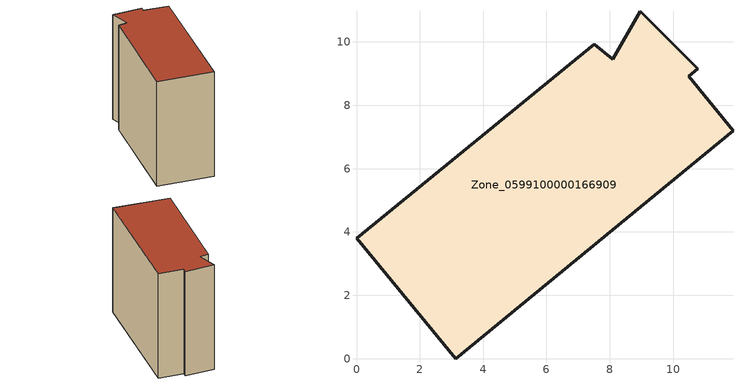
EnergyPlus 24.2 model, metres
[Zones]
Zone_0599100000166909
 floor ground (C_G): 10.5,8.92 11.89,7.2 3.13,0 0,3.81 7.5,9.93 8.1,9.46 8.96,10.96 10.77,9.15 z0
 wall outside (C_F): 3.13,0 11.89,7.2 10.5,8.92 10.77,9.15 8.96,10.96 8.1,9.46 7.5,9.93 0,3.81 3.13,0 z0:9.81
 roof outside (C_R): 11.89,7.2 10.5,8.92 10.77,9.15 8.96,10.96 8.1,9.46 7.5,9.93 0,3.81 3.13,0 z9.81
[BUILDING]
Pand.0599100000166909: North Axis=0; Terrain=City; Loads Convergence Tolerance Value=0.04; Temperature Convergence Tolerance Value=0.4; Solar Distribution=FullExterior; Maximum Number of Warmup Days=25; Minimum Number of Warmup Days=1
[Site:Location]
Rotterdam.The.Hague.AP_ZH_NLD Design_Conditions: Latitude=51.96; Longitude=4.45; Time Zone=1; Elevation=-4.5
[SITE:GROUNDTEMPERATURE:BUILDINGSURFACE]
18, 18, 18, 18, 18, 18, 18, 18, 18, 18, 18, 18
[MATERIAL] Thermal Absorptance=0.9; Solar Absorptance=0.7; Visible Absorptance=0.7
Name | Roughness | Thickness | Conductivity | Density | Specific Heat
G.TI.1946 | MediumSmooth | 0.15 | 1 | 540 | 1210
F.TI.1946 | Rough | 0.3 | 0.857143 | 1920 | 840
R.TI.1946 | MediumRough | 0.2 | 0.1 | 1500 | 1000
[CONSTRUCTION]
C_G: G.TI.1946
C_F: F.TI.1946
C_R: R.TI.1946
[ZONE]
Zone_0599100000166909: Type=1; Multiplier=1; Ceiling Height=Autocalculate; Volume=Autocalculate; Floor Area=autocalculate; Part of Total Floor Area=Yes
[ZONEINFILTRATION:DESIGNFLOWRATE]
Infil_Zone_0599100000166909: Zone or ZoneList or Space or SpaceList=Zone_0599100000166909; Schedule=AlwaysOn; Design Flow Rate Calculation Method=Flow/Area; Flow Rate per Floor Area=0.003; Constant Term Coefficient=1; Temperature Term Coefficient=0; Velocity Term Coefficient=0; Velocity Squared Term Coefficient=0
[HVACTEMPLATE:ZONE:IDEALLOADSAIRSYSTEM]
Zone_0599100000166909: Maximum Heating Supply Air Temperature=50; Minimum Cooling Supply Air Temperature=13; Maximum Heating Supply Air Humidity Ratio=0.0156; Minimum Cooling Supply Air Humidity Ratio=0.0077; Heating Limit=NoLimit; Cooling Limit=NoLimit; Dehumidification Control Type=ConstantSensibleHeatRatio; Cooling Sensible Heat Ratio=0.7; Dehumidification Setpoint=60; Humidification Control Type=None; Humidification Setpoint=30; Outdoor Air Method=None; Outdoor Air Flow Rate per Person=0.00944; Outdoor Air Flow Rate per Zone Floor Area=0; Outdoor Air Flow Rate per Zone=0; Demand Controlled Ventilation Type=None; Outdoor Air Economizer Type=NoEconomizer; Heat Recovery Type=None; Sensible Heat Recovery Effectiveness=0.7; Latent Heat Recovery Effectiveness=0.65
[ZONECONTROL:THERMOSTAT]
ThermostatControl_Zone_0599100000166909: Zone or ZoneList=Zone_0599100000166909; Control Type Schedule=DualSetpointControlType; Control 1=Thermostat_Zone_0599100000166909; Temperature Difference Between Cutout And Setpoint=0
[THERMOSTATSETPOINT:DUALSETPOINT]
Thermostat_Zone_0599100000166909: Heating Setpoint Temperature Schedule=HeatingSetpoint_Zone_0599100000166909; Cooling Setpoint Temperature Schedule=CoolingSetpoint_Zone_0599100000166909
[SCHEDULE:COMPACT]
HeatingSetpoint_Zone_0599100000166909: Through: 12/31, For: AllDays, Until: 24:00, 21
CoolingSetpoint_Zone_0599100000166909: Through: 12/31, For: AllDays, Until: 24:00, 24
DualSetpointControlType: Through: 12/31, For: AllDays, Until: 24:00, 4
AlwaysOn: Through: 12/31, For: AllDays, Until: 24:00, 1
